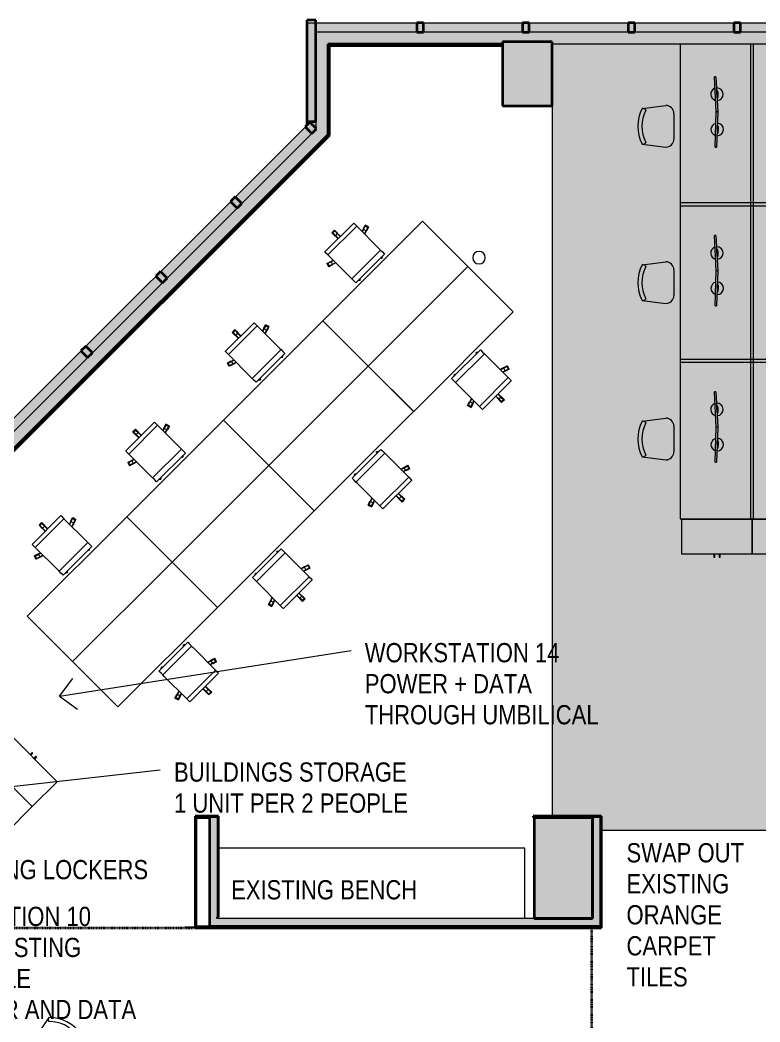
# Model space of a CAD drawing. Header units: millimetres. Extents: x 31960 to 73442, y -14102 to 21505.
# Drawn here: x 37815 to 47270, y 8690 to 21505 of the extents above; entities that cross this region are included whole.
import ezdxf

# ---------------------------------------------------------------- set-up
doc = ezdxf.new("R2010")
doc.units = ezdxf.units.MM
doc.linetypes.add('BVNDH-Dash', pattern=[6, 3, -3])
doc.linetypes.add('BVNDH-Overhead', pattern=[6, 4, -2])
for name, color, linetype, lineweight in [('A-AREA', 32, 'BVNDH-Dash', 35), ('A-COLS', 52, 'Continuous', 13), ('A-DETL', 90, 'Continuous', 9), ('A-DETL-GENF', 92, 'Continuous', 9), ('A-DETL-THIN', 151, 'Continuous', 9), ('A-FLOR-OVHD', 1, 'BVNDH-Overhead', 13), ('A-GENM', 13, 'Continuous', 13), ('A-WALL', 113, 'Continuous', 13), ('A-WALL-PATT', 111, 'Continuous', 13), ('G-ANNO-TEXT', 231, 'Continuous', 9), ('G-IMPT', 8, 'Continuous', 9), ('I-FURN', 30, 'Continuous', 9), ('I-WALL', 2, 'Continuous', 13), ('Q-CASE', 31, 'Continuous', 9)]:
    doc.layers.add(name, color=color, linetype=linetype, lineweight=lineweight)
doc.styles.add('Arial Narrow_1', font='ARIALN.TTF', dxfattribs={"height": 245.820669})

# ---------------------------------------------------------------- blocks, each defined once
blk = doc.blocks.new('Desk - Arup Desk 2062w-682380-Level 9 207 Kent St 1_100')
at = {"layer": 'I-FURN'}
for p, q in [((1812, 850), (-256, 850)), ((1812, -88), (1812, 850)), ((159, 369), (608, 393)), ((373, 395), (343, 394)), ((343, 394), (343, 379)), ((344, 389), (424, 393)), ((345, 379), (344, 389)), ((422, 398), (373, 395)), ((423, 383), (422, 398)), ((424, 393), (425, 384)), ((609, 373), (608, 393)), ((610, 393), (609, 373)), ((610, 393), (1059, 377)), ((825, 400), (795, 401)), ((795, 401), (795, 386)), ((875, 398), (825, 400)), ((875, 383), (875, 398)), ((159, 369), (160, 349)), ((609, 373), (160, 349)), ((425, 384), (345, 379)), ((1059, 357), (609, 373)), ((1059, 357), (1059, 377)), ((-256, -88), (1812, -88))]:
    blk.add_line(p, q, dxfattribs=at)
for centre, start, end in [((383, 381), 3, 183), ((834, 385), 357.962, 177.962), ((383, 381), 198, 348), ((834, 385), 192.962, 342.962)]:
    blk.add_arc(centre, 80, start, end, dxfattribs=at)
blk = doc.blocks.new('Desk - Arup Desk 2062w-682381-Level 9 207 Kent St 1_100')
at = {"layer": 'I-FURN'}
for p, q in [((1780, 850), (-288, 850)), ((-288, 850), (-288, -88)), ((159, 369), (608, 393)), ((373, 395), (343, 394)), ((343, 394), (343, 379)), ((344, 389), (424, 393)), ((345, 379), (344, 389)), ((422, 398), (373, 395)), ((423, 383), (422, 398)), ((424, 393), (425, 384)), ((609, 373), (608, 393)), ((610, 393), (609, 373)), ((610, 393), (1059, 377)), ((825, 400), (795, 401)), ((795, 401), (795, 386)), ((875, 398), (825, 400)), ((875, 383), (875, 398)), ((159, 369), (160, 349)), ((609, 373), (160, 349)), ((425, 384), (345, 379)), ((1059, 357), (609, 373)), ((1059, 357), (1059, 377)), ((-288, -88), (1780, -88))]:
    blk.add_line(p, q, dxfattribs=at)
for centre, start, end in [((383, 381), 3, 183), ((834, 385), 357.962, 177.962), ((383, 381), 198, 348), ((834, 385), 192.962, 342.962)]:
    blk.add_arc(centre, 80, start, end, dxfattribs=at)
blk = doc.blocks.new('Chair-Desk - Chair-Desk-400354-Level 9 207 Kent St 1_100')
at = {"layer": 'I-FURN'}
for p, q in [((-164, 405), (163, 405)), ((-229, 0), (-266, 302)), ((229, 0), (266, 302))]:
    blk.add_line(p, q, dxfattribs=at)
for centre, radius, start, end in [((-164, 302), 103, 90, 180), ((163, 302), 103, 360, 90), ((-186, 7), 43.1, 116.8148, 189.0029), ((0, 447), 451, 242.9089, 297.0911), ((186, 7), 43.1, 350.9971, 63.1852), ((0, 447), 502, 242.9089, 297.0911)]:
    blk.add_arc(centre, radius, start, end, dxfattribs=at)
blk = doc.blocks.new('Desk - Arup Desk 2062w-682382-Level 9 207 Kent St 1_100')
at = {"layer": 'I-FURN'}
for p, q in [((1781, 850), (-257, 850)), ((-257, 850), (-257, -88)), ((1781, -88), (1781, 850)), ((159, 369), (608, 393)), ((373, 395), (343, 394)), ((343, 394), (343, 379)), ((344, 389), (424, 393)), ((345, 379), (344, 389)), ((422, 398), (373, 395)), ((423, 383), (422, 398)), ((424, 393), (425, 384)), ((609, 373), (608, 393)), ((610, 393), (609, 373)), ((610, 393), (1059, 377)), ((825, 400), (795, 401)), ((795, 401), (795, 386)), ((875, 398), (825, 400)), ((875, 383), (875, 398)), ((159, 369), (160, 349)), ((609, 373), (160, 349)), ((425, 384), (345, 379)), ((1059, 357), (609, 373)), ((1059, 357), (1059, 377)), ((-257, -88), (1781, -88))]:
    blk.add_line(p, q, dxfattribs=at)
for centre, start, end in [((383, 381), 3, 183), ((834, 385), 357.962, 177.962), ((383, 381), 198, 348), ((834, 385), 192.962, 342.962)]:
    blk.add_arc(centre, 80, start, end, dxfattribs=at)
blk = doc.blocks.new('Desk - Arup Desk 2062w-682383-Level 9 207 Kent St 1_100')
at = {"layer": 'I-FURN'}
for p, q in [((1781, 850), (-257, 850)), ((-257, 850), (-257, -88)), ((1781, -88), (1781, 850)), ((159, 369), (608, 393)), ((373, 395), (343, 394)), ((343, 394), (343, 379)), ((344, 389), (424, 393)), ((345, 379), (344, 389)), ((422, 398), (373, 395)), ((423, 383), (422, 398)), ((424, 393), (425, 384)), ((609, 373), (608, 393)), ((610, 393), (609, 373)), ((610, 393), (1059, 377)), ((825, 400), (795, 401)), ((795, 401), (795, 386)), ((875, 398), (825, 400)), ((875, 383), (875, 398)), ((159, 369), (160, 349)), ((609, 373), (160, 349)), ((425, 384), (345, 379)), ((1059, 357), (609, 373)), ((1059, 357), (1059, 377)), ((-257, -88), (1781, -88))]:
    blk.add_line(p, q, dxfattribs=at)
for centre, start, end in [((383, 381), 3, 183), ((834, 385), 357.962, 177.962), ((383, 381), 198, 348), ((834, 385), 192.962, 342.962)]:
    blk.add_arc(centre, 80, start, end, dxfattribs=at)
blk = doc.blocks.new('Desk - Arup Desk 2062w-682384-Level 9 207 Kent St 1_100')
at = {"layer": 'I-FURN'}
for p, q in [((1781, 850), (-257, 850)), ((-257, 850), (-257, -88)), ((1781, -88), (1781, 850)), ((159, 369), (608, 393)), ((373, 395), (343, 394)), ((343, 394), (343, 379)), ((344, 389), (424, 393)), ((345, 379), (344, 389)), ((422, 398), (373, 395)), ((423, 383), (422, 398)), ((424, 393), (425, 384)), ((609, 373), (608, 393)), ((610, 393), (609, 373)), ((610, 393), (1059, 377)), ((825, 400), (795, 401)), ((795, 401), (795, 386)), ((875, 398), (825, 400)), ((875, 383), (875, 398)), ((159, 369), (160, 349)), ((609, 373), (160, 349)), ((425, 384), (345, 379)), ((1059, 357), (609, 373)), ((1059, 357), (1059, 377)), ((-257, -88), (1781, -88))]:
    blk.add_line(p, q, dxfattribs=at)
for centre, start, end in [((383, 381), 3, 183), ((834, 385), 357.962, 177.962), ((383, 381), 198, 348), ((834, 385), 192.962, 342.962)]:
    blk.add_arc(centre, 80, start, end, dxfattribs=at)
blk = doc.blocks.new('Desk - Arup Desk 2062w-682385-Level 9 207 Kent St 1_100')
at = {"layer": 'I-FURN'}
for p, q in [((1781, 850), (-257, 850)), ((-257, 850), (-257, -88)), ((1781, -88), (1781, 850)), ((159, 369), (608, 393)), ((373, 395), (343, 394)), ((343, 394), (343, 379)), ((344, 389), (424, 393)), ((345, 379), (344, 389)), ((422, 398), (373, 395)), ((423, 383), (422, 398)), ((424, 393), (425, 384)), ((609, 373), (608, 393)), ((610, 393), (609, 373)), ((610, 393), (1059, 377)), ((825, 400), (795, 401)), ((795, 401), (795, 386)), ((875, 398), (825, 400)), ((875, 383), (875, 398)), ((159, 369), (160, 349)), ((609, 373), (160, 349)), ((425, 384), (345, 379)), ((1059, 357), (609, 373)), ((1059, 357), (1059, 377)), ((-257, -88), (1781, -88))]:
    blk.add_line(p, q, dxfattribs=at)
for centre, start, end in [((383, 381), 3, 183), ((834, 385), 357.962, 177.962), ((383, 381), 198, 348), ((834, 385), 192.962, 342.962)]:
    blk.add_arc(centre, 80, start, end, dxfattribs=at)
blk = doc.blocks.new('B  - 500deep-400395-Level 9 207 Kent St 1_100')
at = {"layer": 'Q-CASE'}
for p, q in [((-406, -169), (-406, 281)), ((-406, 281), (494, 281)), ((494, 281), (494, -169)), ((494, -169), (-406, -169)), ((5, -169), (5, -207)), ((5, -207), (17, -207)), ((17, -207), (17, -169)), ((71, -169), (71, -207)), ((71, -207), (84, -207)), ((84, -207), (84, -169))]:
    blk.add_line(p, q, dxfattribs=at)
blk = doc.blocks.new('Family8 - Existing Column-1086596-Level 9 207 Kent St 1_100')
at = {"layer": 'A-GENM'}
blk.add_hatch(color=254, dxfattribs=at).paths.add_polyline_path([(-1771, -905), (-1771, -85), (-2406, -85), (-2406, -905)], flags=0)
at = {"layer": 'A-GENM', "color": 67, "lineweight": 35}
for p, q in [((-1771, -85), (-2406, -85)), ((-2406, -85), (-2406, -905)), ((-1771, -905), (-1771, -85)), ((-2406, -905), (-1771, -905))]:
    blk.add_line(p, q, dxfattribs=at)
blk = doc.blocks.new('Walls 1 - 140902 Building Facade_sat-1083296-Level 9 207 Kent St 1_100')
at = {"layer": 'G-IMPT', "lineweight": 13}
h = blk.add_hatch(color=254, dxfattribs=at)
h.paths.add_polyline_path([(37477, -11682), (71649, -11680), (71640, 19788), (69969, 21470), (41475, 21470), (41475, 20152), (35830, 14507), (34636, 14507), (34636, 14388), (35880, 14387), (41595, 20103), (41595, 21350), (69919, 21350), (71520, 19738), (71529, -11560), (37527, -11562), (35907, -9943), (34636, -9943), (34636, -10063), (35857, -10063), (37357, -11562)], flags=0)
h.paths.add_polyline_path([(33233, -11406), (33252, -11406), (34372, -10267), (33233, -11406)], flags=0)
h = blk.add_hatch(color=254, dxfattribs=at)
h.paths.add_polyline_path([(71520, -955), (71526, -955), (71520, 19738), (69919, 21350), (41595, 21350), (41595, 20103), (35880, 14387), (34763, 14387), (34763, 14233), (35943, 14233), (41748, 20039), (41748, 21198), (43979, 21198), (43979, 21228), (44614, 21228), (44614, 21195), (52081, 21195), (52081, 21228), (52706, 21228), (52706, 21195), (66927, 21195), (66927, 21228), (67552, 21228), (67552, 21195), (69854, 21195), (71365, 19675), (71367, 14348), (71520, 14348), (71520, 14334), (71367, 14334), (71368, 10352), (71520, 10352), (71520, 10252), (71368, 10252), (71368, 9252), (71377, 9252), (71377, 8652), (71368, 8652), (71370, 1148), (71377, 1148), (71377, 548), (71371, 548), (71371, -452), (71520, -452), (71520, -552), (71371, -552), (71371, -955), (71520, -955)], flags=0)
h.paths.add_polyline_path([(34663, 14233), (34663, 14388), (34636, 14387), (34636, 14233), (34663, 14233)], flags=0)
at = {"layer": 'A-WALL', "color": 67, "lineweight": 35}
for p, q in [((41595, 21505), (41480, 21505)), ((41480, 21505), (41480, 20206)), ((41595, 20206), (41595, 21505)), ((42972, 21470), (42887, 21470)), ((42887, 21470), (42887, 21350)), ((42972, 21350), (42972, 21470)), ((44321, 21470), (44236, 21470)), ((44236, 21470), (44236, 21350)), ((44321, 21350), (44321, 21470)), ((45671, 21470), (45586, 21470)), ((45586, 21470), (45586, 21350)), ((45671, 21350), (45671, 21470)), ((47021, 21470), (46936, 21470)), ((46936, 21470), (46936, 21350)), ((47021, 21350), (47021, 21470)), ((42887, 21350), (42972, 21350)), ((44236, 21350), (44321, 21350)), ((45586, 21350), (45671, 21350)), ((46936, 21350), (47021, 21350)), ((41519, 20198), (41459, 20138)), ((41459, 20138), (41544, 20053)), ((41480, 20206), (41595, 20206)), ((41604, 20113), (41519, 20198)), ((41544, 20053), (41604, 20113)), ((40565, 19244), (40505, 19184)), ((40650, 19159), (40565, 19244)), ((40505, 19184), (40590, 19099)), ((40590, 19099), (40650, 19159)), ((39610, 18288), (39550, 18228)), ((39550, 18228), (39634, 18143)), ((39695, 18204), (39610, 18288)), ((39634, 18143), (39695, 18204)), ((38654, 17333), (38594, 17273)), ((38739, 17248), (38654, 17333)), ((38594, 17273), (38679, 17188)), ((38679, 17188), (38739, 17248))]:
    blk.add_line(p, q, dxfattribs=at)
at = {"layer": 'G-IMPT', "color": 47, "lineweight": 13}
for p, q in [((41475, 21470), (69969, 21470)), ((41475, 20152), (41475, 21470)), ((41595, 21350), (41595, 20103)), ((69919, 21350), (41595, 21350)), ((52081, 21195), (44614, 21195)), ((35830, 14507), (41475, 20152)), ((41595, 20103), (35880, 14387))]:
    blk.add_line(p, q, dxfattribs=at)
blk = doc.blocks.new('Walls 1 - Walls 1-1083272-Level 9 207 Kent St 1_100')
blk.add_blockref('Walls 1 - 140902 Building Facade_sat-1083296-Level 9 207 Kent St 1_100', (0, 0))
blk = doc.blocks.new('Columns25 - Columns-1589866-Level 9 207 Kent St 1_100')
at = {"layer": 'A-COLS'}
blk.add_hatch(color=254, dxfattribs=at).paths.add_polyline_path([(45277, 9924), (45277, 11216), (44530, 11216), (44530, 9924)], flags=0)
at = {"layer": 'A-COLS', "color": 67, "lineweight": 35}
for p, q in [((44530, 11216), (44530, 9924)), ((45277, 11216), (44530, 11216)), ((45277, 9924), (45277, 11216)), ((44530, 9924), (45277, 9924))]:
    blk.add_line(p, q, dxfattribs=at)
blk = doc.blocks.new('Chair-Desk - Chair-Desk-V3-Level 9 207 Kent St 1_100')
at = {"layer": 'I-FURN'}
for p, q in [((-164, 405), (163, 405)), ((-229, 0), (-266, 302)), ((229, 0), (266, 302))]:
    blk.add_line(p, q, dxfattribs=at)
for centre, radius, start, end in [((-164, 302), 103, 90, 180), ((163, 302), 103, 360, 90), ((-186, 7), 43.1, 116.8148, 189.0029), ((0, 447), 451, 242.9089, 297.0911), ((186, 7), 43.1, 350.9971, 63.1852), ((0, 447), 502, 242.9089, 297.0911)]:
    blk.add_arc(centre, radius, start, end, dxfattribs=at)
blk = doc.blocks.new('Existing desk4 - Existing desk-1804340-Level 9 207 Kent St 1_100')
at = {"layer": 'Q-CASE'}
for p, q in [((44267, 10914), (40351, 10914)), ((44267, 10014), (44267, 10914))]:
    blk.add_line(p, q, dxfattribs=at)
blk = doc.blocks.new('JX-57-Generic Chair-Task - Task without Arms-V11-Level 9 207 Kent St 1_100')
at = {"layer": 'I-FURN'}
for p, q in [((401, 279), (-119, 279)), ((-119, 239), (-119, 279)), ((-56, 295), (-79, 279)), ((-76, 279), (-60, 291)), ((-62, 279), (-57, 283)), ((-60, 291), (-55, 285)), ((-57, 283), (-53, 286)), ((-57, 283), (-54, 279)), ((-56, 295), (-45, 279)), ((-48, 279), (-53, 286)), ((327, 279), (338, 295)), ((330, 279), (335, 286)), ((335, 286), (339, 283)), ((339, 283), (336, 279)), ((337, 285), (342, 291)), ((361, 279), (338, 295)), ((339, 283), (344, 279)), ((358, 279), (342, 291)), ((401, 279), (401, 239)), ((-119, 208), (-119, 239)), ((-119, 183), (-119, 208)), ((-119, 208), (401, 208)), ((-119, -224), (-119, 183)), ((401, 239), (401, 208)), ((401, 208), (401, 183)), ((401, 183), (401, -224)), ((-219, -110), (-167, -93)), ((-219, -110), (-204, -157)), ((-216, -114), (-208, -111)), ((-204, -152), (-216, -114)), ((-164, -94), (-209, -109)), ((-208, -114), (-209, -109)), ((-163, -99), (-208, -114)), ((-197, -147), (-208, -114)), ((-166, -95), (-167, -93)), ((-119, -80), (-164, -94)), ((-164, -94), (-163, -99)), ((-119, -85), (-163, -99)), ((-163, -99), (-152, -133)), ((-119, -122), (-152, -133)), ((-119, -127), (-150, -137)), ((401, -80), (446, -94)), ((401, -85), (445, -99)), ((401, -122), (434, -133)), ((401, -127), (432, -137)), ((434, -133), (445, -99)), ((445, -99), (446, -94)), ((445, -99), (489, -114)), ((446, -94), (491, -109)), ((449, -93), (448, -95)), ((449, -93), (501, -110)), ((489, -114), (479, -147)), ((486, -157), (501, -110)), ((486, -152), (498, -114)), ((491, -109), (489, -114)), ((490, -111), (498, -114)), ((-151, -140), (-204, -157)), ((-196, -149), (-204, -152)), ((-152, -133), (-197, -147)), ((-195, -152), (-197, -147)), ((-150, -137), (-195, -152)), ((-152, -133), (-150, -137)), ((-151, -140), (-152, -138)), ((-119, -272), (-119, -224)), ((-119, -224), (401, -224)), ((401, -224), (401, -272)), ((432, -137), (434, -133)), ((432, -137), (477, -152)), ((434, -138), (433, -140)), ((486, -157), (433, -140)), ((434, -133), (479, -147)), ((479, -147), (477, -152)), ((486, -152), (478, -149)), ((-119, -279), (-119, -272)), ((-119, -279), (401, -279)), ((118, -334), (116, -334)), ((116, -389), (116, -334)), ((118, -279), (118, -332)), ((118, -332), (123, -333)), ((118, -332), (118, -380)), ((123, -380), (118, -380)), ((121, -388), (121, -380)), ((123, -333), (123, -279)), ((123, -333), (158, -333)), ((123, -380), (123, -333)), ((158, -380), (123, -380)), ((158, -279), (158, -333)), ((158, -333), (163, -332)), ((158, -333), (158, -380)), ((163, -380), (158, -380)), ((161, -380), (161, -388)), ((163, -279), (163, -332)), ((163, -332), (163, -380)), ((166, -334), (163, -334)), ((166, -334), (166, -389)), ((401, -272), (401, -279)), ((116, -389), (166, -389)), ((161, -388), (121, -388))]:
    blk.add_line(p, q, dxfattribs=at)
blk = doc.blocks.new('1800 L worktop47 - 1800 L worktop-1804500-Level 9 207 Kent St 1_100')
at = {"layer": 'Q-CASE'}
for p, q in [((42754, 18706), (41503, 17412)), ((43343, 18136), (42754, 18706)), ((42092, 16842), (43343, 18136)), ((41503, 17412), (42092, 16842))]:
    blk.add_line(p, q, dxfattribs=at)
blk = doc.blocks.new('1800 L worktop48 - 1800 L worktop-1804512-Level 9 207 Kent St 1_100')
at = {"layer": 'Q-CASE'}
for p, q in [((42754, 18706), (41503, 17412)), ((43343, 18136), (42754, 18706)), ((42092, 16842), (43343, 18136)), ((41503, 17412), (42092, 16842))]:
    blk.add_line(p, q, dxfattribs=at)
blk = doc.blocks.new('1800 L worktop49 - 1800 L worktop-1804524-Level 9 207 Kent St 1_100')
at = {"layer": 'Q-CASE'}
for p, q in [((42716, 18666), (41503, 17412)), ((43305, 18096), (42716, 18666)), ((42092, 16842), (43305, 18096)), ((41503, 17412), (42092, 16842))]:
    blk.add_line(p, q, dxfattribs=at)
blk = doc.blocks.new('1800 L worktop50 - 1800 L worktop-1804536-Level 9 207 Kent St 1_100')
at = {"layer": 'Q-CASE'}
for p, q in [((42754, 18706), (41503, 17412)), ((43343, 18136), (42754, 18706)), ((42092, 16842), (43343, 18136)), ((41503, 17412), (42092, 16842))]:
    blk.add_line(p, q, dxfattribs=at)
blk = doc.blocks.new('JX-57-Generic Chair-Task - Task without Arms-V12-Level 9 207 Kent St 1_100')
at = {"layer": 'I-FURN'}
for p, q in [((166, 389), (116, 389)), ((116, 334), (116, 389)), ((121, 380), (121, 388)), ((121, 388), (161, 388)), ((161, 388), (161, 380)), ((166, 389), (166, 334)), ((401, 279), (-119, 279)), ((-119, 272), (-119, 279)), ((-119, 224), (-119, 272)), ((116, 334), (118, 334)), ((118, 380), (123, 380)), ((118, 380), (118, 332)), ((123, 333), (118, 332)), ((118, 332), (118, 279)), ((123, 380), (158, 380)), ((123, 333), (123, 380)), ((123, 279), (123, 333)), ((158, 333), (123, 333)), ((158, 380), (163, 380)), ((158, 380), (158, 333)), ((163, 332), (158, 333)), ((158, 333), (158, 279)), ((163, 380), (163, 332)), ((163, 334), (166, 334)), ((163, 332), (163, 279)), ((401, 279), (401, 272)), ((401, 272), (401, 224)), ((-204, 157), (-219, 110)), ((-216, 114), (-204, 152)), ((-208, 114), (-197, 147)), ((-204, 157), (-151, 140)), ((-204, 152), (-196, 150)), ((-197, 147), (-195, 152)), ((-197, 147), (-152, 133)), ((-195, 152), (-150, 137)), ((-152, 133), (-163, 99)), ((-152, 138), (-151, 140)), ((-150, 137), (-152, 133)), ((-152, 133), (-119, 122)), ((-150, 137), (-119, 127)), ((-119, -183), (-119, 224)), ((401, 224), (-119, 224)), ((401, 224), (401, -183)), ((432, 137), (401, 127)), ((434, 133), (401, 122)), ((477, 152), (432, 137)), ((434, 133), (432, 137)), ((433, 140), (486, 157)), ((433, 140), (434, 138)), ((479, 147), (434, 133)), ((445, 99), (434, 133)), ((477, 152), (479, 147)), ((478, 149), (486, 152)), ((479, 147), (489, 114)), ((501, 110), (486, 157)), ((498, 114), (486, 152)), ((-167, 93), (-219, 110)), ((-208, 111), (-216, 114)), ((-209, 109), (-208, 114)), ((-209, 109), (-164, 94)), ((-208, 114), (-163, 99)), ((-167, 93), (-166, 95)), ((-163, 99), (-164, 94)), ((-164, 94), (-119, 80)), ((-163, 99), (-119, 85)), ((445, 99), (401, 85)), ((446, 94), (401, 80)), ((489, 114), (445, 99)), ((446, 94), (445, 99)), ((491, 109), (446, 94)), ((448, 95), (449, 93)), ((501, 110), (449, 93)), ((489, 114), (491, 109)), ((498, 114), (490, 111)), ((-119, -208), (-119, -183)), ((-119, -239), (-119, -208)), ((401, -208), (-119, -208)), ((-119, -279), (-119, -239)), ((401, -183), (401, -208)), ((401, -208), (401, -239)), ((401, -239), (401, -279)), ((-119, -279), (401, -279)), ((-79, -279), (-56, -295)), ((-60, -291), (-76, -279)), ((-57, -283), (-62, -279)), ((-55, -285), (-60, -291)), ((-54, -279), (-57, -283)), ((-53, -286), (-57, -283)), ((-45, -279), (-56, -295)), ((-53, -286), (-48, -279)), ((338, -295), (327, -279)), ((335, -286), (330, -279)), ((339, -283), (335, -286)), ((336, -279), (339, -283)), ((342, -291), (337, -285)), ((338, -295), (361, -279)), ((344, -279), (339, -283)), ((342, -291), (358, -280))]:
    blk.add_line(p, q, dxfattribs=at)
blk = doc.blocks.new('JX-57-Generic Chair-Task - Task without Arms-V13-Level 9 207 Kent St 1_100')
at = {"layer": 'I-FURN'}
for p, q in [((401, 279), (-119, 279)), ((-119, 239), (-119, 279)), ((-56, 295), (-79, 279)), ((-76, 279), (-60, 291)), ((-62, 279), (-57, 283)), ((-60, 291), (-55, 285)), ((-57, 283), (-53, 286)), ((-57, 283), (-54, 279)), ((-56, 295), (-45, 279)), ((-48, 279), (-53, 286)), ((327, 279), (338, 295)), ((330, 279), (335, 286)), ((335, 286), (339, 283)), ((339, 283), (336, 279)), ((337, 285), (342, 291)), ((361, 279), (338, 295)), ((339, 283), (344, 279)), ((358, 279), (342, 291)), ((401, 279), (401, 239)), ((-119, 208), (-119, 239)), ((-119, 183), (-119, 208)), ((-119, 208), (401, 208)), ((-119, -224), (-119, 183)), ((401, 239), (401, 208)), ((401, 208), (401, 183)), ((401, 183), (401, -224)), ((-219, -110), (-167, -93)), ((-219, -110), (-204, -157)), ((-216, -114), (-208, -111)), ((-204, -152), (-216, -114)), ((-164, -94), (-209, -109)), ((-208, -114), (-209, -109)), ((-163, -99), (-208, -114)), ((-197, -147), (-208, -114)), ((-166, -95), (-167, -93)), ((-119, -80), (-164, -94)), ((-164, -94), (-163, -99)), ((-119, -85), (-163, -99)), ((-163, -99), (-152, -133)), ((-119, -122), (-152, -133)), ((-119, -127), (-150, -137)), ((401, -80), (446, -94)), ((401, -85), (445, -99)), ((401, -122), (434, -133)), ((401, -127), (432, -137)), ((434, -133), (445, -99)), ((445, -99), (446, -94)), ((445, -99), (489, -114)), ((446, -94), (491, -109)), ((449, -93), (448, -95)), ((449, -93), (501, -110)), ((489, -114), (479, -147)), ((486, -157), (501, -110)), ((486, -152), (498, -114)), ((491, -109), (489, -114)), ((490, -111), (498, -114)), ((-151, -140), (-204, -157)), ((-196, -149), (-204, -152)), ((-152, -133), (-197, -147)), ((-195, -152), (-197, -147)), ((-150, -137), (-195, -152)), ((-152, -133), (-150, -137)), ((-151, -140), (-152, -138)), ((-119, -272), (-119, -224)), ((-119, -224), (401, -224)), ((401, -224), (401, -272)), ((432, -137), (434, -133)), ((432, -137), (477, -152)), ((434, -138), (433, -140)), ((486, -157), (433, -140)), ((434, -133), (479, -147)), ((479, -147), (477, -152)), ((486, -152), (478, -149)), ((-119, -279), (-119, -272)), ((-119, -279), (401, -279)), ((118, -334), (116, -334)), ((116, -389), (116, -334)), ((118, -279), (118, -332)), ((118, -332), (123, -333)), ((118, -332), (118, -380)), ((123, -380), (118, -380)), ((121, -388), (121, -380)), ((123, -333), (123, -279)), ((123, -333), (158, -333)), ((123, -380), (123, -333)), ((158, -380), (123, -380)), ((158, -279), (158, -333)), ((158, -333), (163, -332)), ((158, -333), (158, -380)), ((163, -380), (158, -380)), ((161, -380), (161, -388)), ((163, -279), (163, -332)), ((163, -332), (163, -380)), ((166, -334), (163, -334)), ((166, -334), (166, -389)), ((401, -272), (401, -279)), ((116, -389), (166, -389)), ((116, -389), (116, -389)), ((161, -388), (121, -388))]:
    blk.add_line(p, q, dxfattribs=at)
blk = doc.blocks.new('JX-57-Generic Chair-Task - Task without Arms-V14-Level 9 207 Kent St 1_100')
at = {"layer": 'I-FURN'}
for p, q in [((166, 389), (116, 389)), ((116, 334), (116, 389)), ((121, 380), (121, 388)), ((121, 388), (161, 388)), ((161, 388), (161, 380)), ((166, 389), (166, 334)), ((401, 279), (-119, 279)), ((-119, 272), (-119, 279)), ((-119, 224), (-119, 272)), ((116, 334), (118, 334)), ((118, 380), (123, 380)), ((118, 380), (118, 332)), ((123, 333), (118, 332)), ((118, 332), (118, 279)), ((123, 380), (158, 380)), ((123, 333), (123, 380)), ((123, 279), (123, 333)), ((158, 333), (123, 333)), ((158, 380), (163, 380)), ((158, 380), (158, 333)), ((163, 332), (158, 333)), ((158, 333), (158, 279)), ((163, 380), (163, 332)), ((163, 334), (166, 334)), ((163, 332), (163, 279)), ((401, 279), (401, 272)), ((401, 272), (401, 224)), ((-204, 157), (-219, 110)), ((-216, 114), (-204, 152)), ((-208, 114), (-197, 147)), ((-204, 157), (-151, 140)), ((-204, 152), (-196, 149)), ((-197, 147), (-195, 152)), ((-197, 147), (-152, 133)), ((-195, 152), (-150, 137)), ((-152, 133), (-163, 99)), ((-152, 138), (-151, 140)), ((-150, 137), (-152, 133)), ((-152, 133), (-119, 122)), ((-150, 137), (-119, 127)), ((-119, -183), (-119, 224)), ((401, 224), (-119, 224)), ((401, 224), (401, -183)), ((432, 137), (401, 127)), ((434, 133), (401, 122)), ((477, 152), (432, 137)), ((434, 133), (432, 137)), ((433, 140), (486, 157)), ((433, 140), (434, 138)), ((479, 147), (434, 133)), ((445, 99), (434, 133)), ((477, 152), (479, 147)), ((478, 149), (486, 152)), ((479, 147), (489, 114)), ((501, 110), (486, 157)), ((498, 114), (486, 152)), ((-167, 93), (-219, 110)), ((-208, 111), (-216, 114)), ((-209, 109), (-208, 114)), ((-209, 109), (-164, 94)), ((-208, 114), (-163, 99)), ((-167, 93), (-166, 95)), ((-163, 99), (-164, 94)), ((-164, 94), (-119, 80)), ((-163, 99), (-119, 85)), ((445, 99), (401, 85)), ((446, 94), (401, 80)), ((489, 114), (445, 99)), ((446, 94), (445, 99)), ((491, 109), (446, 94)), ((448, 95), (449, 93)), ((501, 110), (449, 93)), ((489, 114), (491, 109)), ((498, 114), (490, 111)), ((-119, -208), (-119, -183)), ((-119, -239), (-119, -208)), ((401, -208), (-119, -208)), ((-119, -279), (-119, -239)), ((401, -183), (401, -208)), ((401, -208), (401, -239)), ((401, -239), (401, -279)), ((-119, -279), (401, -279)), ((-79, -279), (-56, -295)), ((-60, -291), (-76, -279)), ((-57, -283), (-62, -279)), ((-55, -285), (-60, -291)), ((-54, -279), (-57, -283)), ((-53, -286), (-57, -283)), ((-45, -279), (-56, -295)), ((-53, -286), (-48, -279)), ((338, -295), (327, -279)), ((335, -286), (330, -279)), ((339, -283), (335, -286)), ((336, -279), (339, -283)), ((342, -291), (337, -285)), ((338, -295), (361, -279)), ((344, -279), (339, -283)), ((342, -291), (358, -279))]:
    blk.add_line(p, q, dxfattribs=at)
blk = doc.blocks.new('JX-57-Generic Chair-Task - Task without Arms-V15-Level 9 207 Kent St 1_100')
at = {"layer": 'I-FURN'}
for p, q in [((166, 389), (116, 389)), ((116, 334), (116, 389)), ((121, 380), (121, 388)), ((121, 388), (161, 388)), ((161, 388), (161, 380)), ((166, 389), (166, 334)), ((401, 279), (-119, 279)), ((-119, 272), (-119, 279)), ((-119, 224), (-119, 272)), ((116, 334), (118, 334)), ((118, 380), (123, 380)), ((118, 380), (118, 332)), ((123, 333), (118, 332)), ((118, 332), (118, 279)), ((123, 380), (158, 380)), ((123, 333), (123, 380)), ((123, 279), (123, 333)), ((158, 333), (123, 333)), ((158, 380), (163, 380)), ((158, 380), (158, 333)), ((163, 332), (158, 333)), ((158, 333), (158, 279)), ((163, 380), (163, 332)), ((163, 334), (166, 334)), ((163, 332), (163, 279)), ((401, 279), (401, 272)), ((401, 272), (401, 224)), ((-204, 157), (-219, 110)), ((-216, 114), (-204, 152)), ((-208, 114), (-197, 147)), ((-204, 157), (-151, 140)), ((-204, 152), (-196, 149)), ((-197, 147), (-195, 152)), ((-197, 147), (-152, 133)), ((-195, 152), (-150, 137)), ((-152, 133), (-163, 99)), ((-152, 138), (-151, 140)), ((-150, 137), (-152, 133)), ((-152, 133), (-119, 122)), ((-150, 137), (-119, 127)), ((-119, -183), (-119, 224)), ((401, 224), (-119, 224)), ((401, 224), (401, -183)), ((432, 137), (401, 127)), ((434, 133), (401, 122)), ((477, 152), (432, 137)), ((434, 133), (432, 137)), ((433, 140), (486, 157)), ((433, 140), (434, 138)), ((479, 147), (434, 133)), ((445, 99), (434, 133)), ((477, 152), (479, 147)), ((478, 149), (486, 152)), ((479, 147), (489, 114)), ((501, 110), (486, 157)), ((498, 114), (486, 152)), ((-167, 93), (-219, 110)), ((-208, 111), (-216, 114)), ((-209, 109), (-208, 114)), ((-209, 109), (-164, 94)), ((-208, 114), (-163, 99)), ((-167, 93), (-166, 95)), ((-163, 99), (-164, 94)), ((-164, 94), (-119, 80)), ((-163, 99), (-119, 85)), ((445, 99), (401, 85)), ((446, 94), (401, 80)), ((489, 114), (445, 99)), ((446, 94), (445, 99)), ((491, 109), (446, 94)), ((448, 95), (449, 93)), ((501, 110), (449, 93)), ((489, 114), (491, 109)), ((498, 114), (490, 111)), ((-119, -208), (-119, -183)), ((-119, -239), (-119, -208)), ((401, -208), (-119, -208)), ((-119, -279), (-119, -239)), ((401, -183), (401, -208)), ((401, -208), (401, -239)), ((401, -239), (401, -279)), ((-119, -279), (401, -279)), ((-79, -279), (-56, -295)), ((-60, -291), (-76, -279)), ((-57, -283), (-62, -279)), ((-55, -285), (-60, -291)), ((-54, -279), (-57, -283)), ((-53, -286), (-57, -283)), ((-45, -279), (-56, -295)), ((-53, -286), (-48, -279)), ((338, -295), (327, -279)), ((335, -286), (330, -279)), ((339, -283), (335, -286)), ((336, -279), (339, -283)), ((342, -291), (337, -285)), ((338, -295), (361, -279)), ((344, -279), (339, -283)), ((342, -291), (357, -280))]:
    blk.add_line(p, q, dxfattribs=at)
blk = doc.blocks.new('1800 L worktop51 - 1800 L worktop-1804552-Level 9 207 Kent St 1_100')
at = {"layer": 'Q-CASE'}
for p, q in [((43322, 18157), (42028, 16905)), ((43892, 17567), (43322, 18157)), ((42599, 16316), (43892, 17567)), ((42028, 16905), (42599, 16316))]:
    blk.add_line(p, q, dxfattribs=at)
blk = doc.blocks.new('1800 L worktop52 - 1800 L worktop-1804564-Level 9 207 Kent St 1_100')
at = {"layer": 'Q-CASE'}
for p, q in [((43322, 18157), (42028, 16905)), ((43892, 17567), (43322, 18157)), ((42599, 16316), (43892, 17567)), ((42028, 16905), (42599, 16316))]:
    blk.add_line(p, q, dxfattribs=at)
blk = doc.blocks.new('1800 L worktop53 - 1800 L worktop-1804576-Level 9 207 Kent St 1_100')
at = {"layer": 'Q-CASE'}
for p, q in [((43283, 18119), (42028, 16905)), ((43853, 17529), (43283, 18119)), ((42599, 16316), (43853, 17529)), ((42028, 16905), (42599, 16316))]:
    blk.add_line(p, q, dxfattribs=at)
blk = doc.blocks.new('1800 L worktop54 - 1800 L worktop-1804588-Level 9 207 Kent St 1_100')
at = {"layer": 'Q-CASE'}
for p, q in [((43322, 18157), (42028, 16905)), ((43892, 17567), (43322, 18157)), ((42599, 16316), (43892, 17567)), ((42028, 16905), (42599, 16316))]:
    blk.add_line(p, q, dxfattribs=at)
blk = doc.blocks.new('JX-57-Generic Chair-Task - Task without Arms-V16-Level 9 207 Kent St 1_100')
at = {"layer": 'I-FURN'}
for p, q in [((166, 389), (116, 389)), ((116, 334), (116, 389)), ((121, 380), (121, 388)), ((121, 388), (161, 388)), ((161, 388), (161, 380)), ((166, 389), (166, 334)), ((401, 279), (-119, 279)), ((-119, 272), (-119, 279)), ((-119, 224), (-119, 272)), ((116, 334), (118, 334)), ((118, 380), (123, 380)), ((118, 380), (118, 332)), ((123, 333), (118, 332)), ((118, 332), (118, 279)), ((123, 380), (158, 380)), ((123, 333), (123, 380)), ((123, 279), (123, 333)), ((158, 333), (123, 333)), ((158, 380), (163, 380)), ((158, 380), (158, 333)), ((163, 332), (158, 333)), ((158, 333), (158, 279)), ((163, 380), (163, 332)), ((163, 334), (166, 334)), ((163, 332), (163, 279)), ((401, 279), (401, 272)), ((401, 272), (401, 224)), ((-204, 157), (-219, 110)), ((-216, 114), (-204, 152)), ((-208, 114), (-197, 147)), ((-204, 157), (-151, 140)), ((-204, 152), (-196, 149)), ((-197, 147), (-195, 152)), ((-197, 147), (-152, 133)), ((-195, 152), (-150, 137)), ((-152, 133), (-163, 99)), ((-152, 138), (-151, 140)), ((-150, 137), (-152, 133)), ((-152, 133), (-119, 122)), ((-150, 137), (-119, 127)), ((-119, -183), (-119, 224)), ((401, 224), (-119, 224)), ((401, 224), (401, -183)), ((432, 137), (401, 127)), ((434, 133), (401, 122)), ((477, 152), (432, 137)), ((434, 133), (432, 137)), ((433, 140), (486, 157)), ((433, 140), (434, 138)), ((479, 147), (434, 133)), ((445, 99), (434, 133)), ((477, 152), (479, 147)), ((478, 149), (486, 152)), ((479, 147), (489, 114)), ((501, 110), (486, 157)), ((498, 114), (486, 152)), ((-167, 93), (-219, 110)), ((-208, 111), (-216, 114)), ((-209, 109), (-208, 114)), ((-209, 109), (-164, 94)), ((-208, 114), (-163, 99)), ((-167, 93), (-166, 95)), ((-163, 99), (-164, 94)), ((-164, 94), (-119, 80)), ((-163, 99), (-119, 85)), ((445, 99), (401, 85)), ((446, 94), (401, 80)), ((489, 114), (445, 99)), ((446, 94), (445, 99)), ((491, 109), (446, 94)), ((448, 95), (449, 93)), ((501, 110), (449, 93)), ((489, 114), (491, 109)), ((498, 114), (491, 112)), ((-119, -208), (-119, -183)), ((-119, -239), (-119, -208)), ((401, -208), (-119, -208)), ((-119, -279), (-119, -239)), ((401, -183), (401, -208)), ((401, -208), (401, -239)), ((401, -239), (401, -279)), ((-119, -279), (401, -279)), ((-79, -279), (-56, -295)), ((-60, -291), (-76, -279)), ((-57, -283), (-62, -279)), ((-55, -285), (-60, -291)), ((-54, -279), (-57, -283)), ((-53, -286), (-57, -283)), ((-45, -279), (-56, -295)), ((-53, -286), (-48, -279)), ((338, -295), (327, -279)), ((335, -286), (330, -279)), ((339, -283), (335, -286)), ((336, -279), (339, -283)), ((338, -295), (361, -279)), ((342, -291), (338, -286)), ((344, -279), (339, -283)), ((342, -291), (358, -279))]:
    blk.add_line(p, q, dxfattribs=at)
blk = doc.blocks.new('B  - 500deep-401663-Level 9 207 Kent St 1_100')
at = {"layer": 'Q-CASE'}
for p, q in [((494, 169), (-406, 169)), ((-406, 169), (-406, -281)), ((5, 207), (17, 207)), ((5, 169), (5, 207)), ((17, 207), (17, 169)), ((71, 207), (84, 207)), ((71, 169), (71, 207)), ((84, 207), (84, 169)), ((494, -281), (494, 169)), ((-406, -281), (494, -281))]:
    blk.add_line(p, q, dxfattribs=at)
blk = doc.blocks.new('umbilical - umbilical-1916693-Level 9 207 Kent St 1_100')
at = {"layer": 'I-FURN'}
for start, end in [(0, 180), (180, 0)]:
    blk.add_arc((43681, 18465), 80, start, end, dxfattribs=at)

msp = doc.modelspace()

# ---------------------------------------------------------------- hatches: boundary and pattern name
at = {"layer": 'A-DETL-GENF'}
h = msp.add_hatch(color=9, dxfattribs=at)
h.paths.add_polyline_path([(65636.1, -3229.3), (66311.9, -3229.3), (66311.9, -3222.1), (68340.9, -3222.1), (68340.9, -552.2), (65267.9, -552.2), (65267.9, -3222.1), (65411.9, -3222.1), (65411.9, -3229.3)], flags=0)
h.paths.add_polyline_path([(71102.9, -3229.3), (71102.9, -3222.1), (71371.6, -3222.1), (71371.5, -2765.9), (71526.5, -2765.9), (71525.9, -954.7), (71370.9, -954.7), (71370.8, -552.2), (68440.9, -552.2), (68440.9, -3222.1), (70202.9, -3222.1), (70202.9, -3229.3), (70634.9, -3229.3)], flags=0)
h.paths.add_polyline_path([(60132.2, -742.5), (60132.2, -743.1), (60167.2, -742.5)], flags=0)
h.paths.add_polyline_path([(53562.4, -743.1), (60132.2, -742.5), (60132.2, -542.5), (60617.9, -542.5), (60617.9, -304.9), (60817.9, -304.9), (60817.9, -542.5), (61142.2, -542.5), (61142.2, 1075.1), (60817.9, 1075.1), (60817.9, 895.1), (60617.9, 895.1), (60617.9, 1075.1), (58392.3, 1075.1), (58392.3, 875.1), (58192.3, 875.1), (58192.3, 55.1), (58392.3, 55.1), (58392.3, -742.8), (53327.2, -743), (53327.2, -543), (53362.4, -543), (53362.4, 1658.2), (53262.4, 1658.2), (53262.4, 1858.2), (53362.4, 1858.2), (53362.4, 5873.8), (50487.9, 5873.8), (50487.9, 5060.5), (51912, 5060.5), (51912, 4960.5), (50487.9, 4960.5), (50487.9, 4197.2), (51912, 4197.2), (51912, 4097.2), (50487.9, 4097.2), (50487.9, 3458.2), (51987.9, 3458.2), (51987.9, 3258.2), (51237.9, 3258.2), (51237.9, 2358.2), (52287.3, 2357.5), (52287.3, 1858.2), (52442.4, 1858.2), (52442.4, 1658.2), (52287.3, 1658.2), (52287.3, -543), (52507.2, -543.1), (52507.2, -743), (53494.6, -743.1)], flags=0)
h.paths.add_polyline_path([(62534.3, -645.4), (62692.2, -645.4), (62692.2, -365.4), (62792.2, -365.4), (62792.2, 10821.4), (62692.2, 10821.4), (62692.2, 11041.4), (61342.2, 11041.4), (61342.2, -645.4), (62432, -645.4)], flags=0)
h.paths.add_polyline_path([(71365.1, -452.2), (71370.8, -452.2), (71370.5, 548.2), (70377, 548.2), (70377, 1148.2), (71370.4, 1148.2), (71368.2, 8652), (70377, 8652), (70377, 9252), (71368.1, 9252), (71367.8, 10251.7), (69232.9, 10251.7), (69232.9, 10351.7), (71367.8, 10351.7), (71366.6, 14333.8), (65255.7, 14333.8), (65255.7, 12033.8), (65241.7, 12033.8), (65241.7, 14347.8), (71366.6, 14347.8), (71365.1, 19674.6), (69854.2, 21195.2), (67551.6, 21195.2), (67551.6, 20628.2), (66926.6, 20628.2), (66926.6, 21195.2), (52706.2, 21195.2), (52706.2, 20628.2), (52081.2, 20628.2), (52081.2, 21195.2), (44614.1, 21195.2), (44614.1, 11320.3), (45245.6, 11320.3), (45245.6, 11141.4), (47492.2, 11141.4), (47492.2, 11161.4), (50942.9, 11161.4), (50942.9, 11141.4), (51754.9, 11141.4), (51754.9, 11161.4), (52532.9, 11161.4), (52532.9, 10941.4), (52072.9, 10941.4), (52072.9, 8623.2), (52027.9, 8623.2), (52027.9, 8494.6), (50487.9, 8494.6), (50487.9, 7705.8), (51916.7, 7705.8), (51916.7, 7605.8), (50487.9, 7605.8), (50487.9, 6787.2), (51911.8, 6787.2), (51911.8, 6687.2), (50487.9, 6687.2), (50487.9, 6073.8), (53362.4, 6073.8), (53362.4, 8494.6), (52847.9, 8494.6), (52847.9, 8694.6), (53362.4, 8694.6), (53362.4, 10941.4), (53352.9, 10941.4), (53352.9, 11161.4), (55871.7, 11161.4), (55871.7, 11141.4), (56691.7, 11141.4), (56691.7, 11161.4), (62792.2, 11161.4), (62792.2, 11130.7), (65241.7, 11130.7), (65241.7, 11133.8), (65255.7, 11133.8), (65255.7, 11130.7), (65267.9, 11130.7), (65267.9, 10351.7), (67432.9, 10351.7), (67432.9, 10251.7), (65267.9, 10251.7), (65267.9, 1247.8), (65341.7, 1247.8), (65341.7, -452.2), (70634.9, -452.2)], flags=0)
h.paths.add_polyline_path([(65341.7, 3032.8), (65341.7, 3047.8), (66241.7, 3047.8), (66241.7, 3032.8)], flags=0)
h.paths.add_polyline_path([(49427.2, 3102.5), (49427.2, 5102.5), (47827.2, 5102.5), (47827.2, 4672.5), (47516.9, 4672.5), (47516.9, 3562.5), (47827.2, 3562.5), (47827.2, 3102.5), (48579.5, 3102.5)], flags=0)
h.paths.add_polyline_path([(47827.2, 5752.5), (49427.2, 5752.5), (49427.2, 7752.5), (47827.2, 7752.5), (47827.2, 7322.5), (47516.9, 7322.5), (47516.9, 6212.5), (47827.2, 6212.5)], flags=0)
h.paths.add_polyline_path([(47827.2, 8418.2), (49427.2, 8418.2), (49427.2, 10418.2), (47827.2, 10418.2), (47827.2, 9988.2), (47516.9, 9988.2), (47516.9, 8848.2), (47527.2, 8848.2), (47527.2, 8878.2), (47827.2, 8878.2), (47827.2, 8848.2)], flags=0)
h.paths.add_polyline_path([(50257.3, 12464.1), (50237.3, 12464.1), (50237.3, 13904.1), (57402.3, 13904.1), (57402.3, 12473.1), (57262.3, 12473.1), (57262.3, 13764.1), (50377.3, 13764.1), (50377.3, 12464.1), (50357.3, 12464.1)], flags=0)
h.paths.add_polyline_path([(70725.5, 16753.8), (70725.5, 17378.8), (71350.5, 17378.8), (71350.5, 16753.8)], flags=0)
h.paths.add_polyline_path([(60147.9, 20491), (60147.9, 21116), (60772.9, 21116), (60772.9, 20491), (60227, 20491)], flags=0)
at = {"layer": 'A-WALL-PATT', "lineweight": 9}
for color, points in [(256, [(41748.3, 20038), (41768.3, 20058), (41768.3, 21198), (41748.3, 21198), (41748.3, 20038.4)]), (256, [(41768.3, 21178), (43979.1, 21178), (43979.1, 21198), (41768.3, 21198), (41768.3, 21195.2)]), (256, [(35971.2, 14232.6), (41768.3, 20029.7), (41768.3, 20058), (35944, 14232.6)]), (9, [(40336.7, 10014.3), (40336.7, 11306.3), (40236.7, 11306.3), (40236.7, 10014.3), (40331.4, 10014.3)]), (9, [(45231.6, 10014.3), (45231.6, 11306.3), (45131.6, 11306.3), (45131.6, 10014.3)]), (9, [(44266.9, 9914.3), (45231.6, 9914.3), (45231.6, 10014.3), (40236.7, 10014.3), (40236.7, 9914.3), (43065.6, 9914.3)])]:
    msp.add_hatch(color=color, dxfattribs=at).paths.add_polyline_path(points, flags=0)

# ---------------------------------------------------------------- linework, layer by layer
at = {"layer": 'A-AREA'}
for p, q in [((35901.7, 9891.6), (40058.6, 9891.6)), ((45116.9, 9914.3), (45116.9, 9907.3)), ((45116.9, 9893.3), (45116.9, 8017.4))]:
    msp.add_line(p, q, dxfattribs=at)
at = {"layer": 'A-DETL', "lineweight": 25}
msp.add_line((41749.8, 20038.4), (35943.8, 14232.5), dxfattribs=at)
msp.add_line((41749.8, 20038.4), (35943.8, 14232.5), dxfattribs=at)
msp.add_line((41749.8, 20038.4), (35943.8, 14232.5), dxfattribs=at)
msp.add_line((41749.8, 20038.4), (35943.8, 14232.5), dxfattribs=at)
msp.add_line((41749.8, 20038.4), (35943.8, 14232.5), dxfattribs=at)
msp.add_line((41749.8, 20038.4), (35943.8, 14232.5), dxfattribs=at)
at = {"layer": 'A-DETL-THIN'}
for p, q in [((44614.1, 20408.2), (44614.1, 11320.3)), ((44614.1, 11320.3), (45245.6, 11320.3)), ((45245.6, 11320.3), (45245.6, 11141.4)), ((45245.6, 11141.4), (47492.2, 11141.4))]:
    msp.add_line(p, q, dxfattribs=at)
at = {"layer": 'A-FLOR-OVHD'}
msp.add_line((40222.7, 9900.3), (39922.7, 9900.3), dxfattribs=at)
at = {"layer": 'A-WALL', "lineweight": 35}
for p, q in [((40051.6, 11320.3), (40051.6, 9893.3)), ((40350.7, 11320.3), (40051.6, 11320.3)), ((40065.6, 9907.3), (40065.6, 11306.3)), ((40065.6, 11306.3), (40236.7, 11306.3)), ((40350.7, 10028.3), (40350.7, 11320.3)), ((45245.6, 11320.3), (44370.6, 11320.3)), ((44370.6, 11320.3), (44370.6, 11306.3)), ((44384.6, 11306.3), (45131.6, 11306.3)), ((45231.6, 11306.3), (45231.6, 9907.3)), ((45245.6, 9893.3), (45245.6, 11320.3)), ((40051.6, 9893.3), (45245.6, 9893.3)), ((45231.6, 9907.3), (40065.6, 9907.3))]:
    msp.add_line(p, q, dxfattribs=at)
at = {"layer": 'A-WALL', "color": 127, "lineweight": 9}
for p, q in [((40336.7, 11306.3), (40236.7, 11306.3)), ((40336.7, 10028.3), (40336.7, 11306.3)), ((45231.6, 11306.3), (45131.6, 11306.3)), ((44384.6, 10014.3), (40336.7, 10014.3))]:
    msp.add_line(p, q, dxfattribs=at)
at = {"layer": 'G-ANNO-TEXT', "color": 7}
for p, q in [((38321.3, 12855.4), (42045.9, 13440.9)), ((38321.3, 12855.4), (38487.8, 13084)), ((38321.3, 12855.4), (38549.9, 12688.8)), ((37551.4, 11684.8), (39607.8, 11913.8))]:
    msp.add_line(p, q, dxfattribs=at)
at = {"layer": 'I-WALL', "lineweight": 35}
for p, q in [((41748.3, 21198), (41748.3, 20038)), ((43979.1, 21198), (41748.3, 21198)), ((41768.3, 20029.7), (41768.3, 21178)), ((41768.3, 21178), (43979.1, 21178)), ((43979.1, 21178), (43979.1, 21198)), ((41748.3, 20038), (35942.9, 14232.6)), ((35951.2, 14212.6), (41768.3, 20029.7))]:
    msp.add_line(p, q, dxfattribs=at)
at = {"layer": 'I-WALL', "color": 67, "lineweight": 35}
for p, q in [((40236.7, 11306.3), (40236.7, 9914.3)), ((45131.6, 11306.3), (45131.6, 10014.3)), ((40336.7, 10014.3), (40336.7, 10028.3)), ((45131.6, 10014.3), (44384.6, 10014.3)), ((40236.7, 9914.3), (45231.6, 9914.3))]:
    msp.add_line(p, q, dxfattribs=at)

# ---------------------------------------------------------------- block references
at = {"layer": 'A-COLS', "color": 47}
msp.add_blockref('Columns25 - Columns-1589866-Level 9 207 Kent St 1_100', (-145.3, 90), dxfattribs=at)
at = {"layer": 'A-GENM', "color": 47}
msp.add_blockref('Family8 - Existing Column-1086596-Level 9 207 Kent St 1_100', (46384.8, 21312.7), dxfattribs=at)
at = {"layer": 'A-WALL', "color": 47}
msp.add_blockref('Walls 1 - Walls 1-1083272-Level 9 207 Kent St 1_100', (0, 0), dxfattribs=at)
at = {"layer": 'I-FURN'}
for name, p, rotation in [('Desk - Arup Desk 2062w-682380-Level 9 207 Kent St 1_100', (46339.7, 20939.2), 269.9999999999998), ('Desk - Arup Desk 2062w-682381-Level 9 207 Kent St 1_100', (48001.7, 19415.2), 89.99999999999935), ('Chair-Desk - Chair-Desk-400354-Level 9 207 Kent St 1_100', (45765.5, 20145.7), 270), ('Desk - Arup Desk 2062w-682382-Level 9 207 Kent St 1_100', (46339.7, 18908.1), 269.9999999999998), ('Desk - Arup Desk 2062w-682383-Level 9 207 Kent St 1_100', (48001.7, 17384.1), 89.99999999999935), ('JX-57-Generic Chair-Task - Task without Arms-V11-Level 9 207 Kent St 1_100', (42191.8, 18625), 225.0000000000007), ('Chair-Desk - Chair-Desk-400354-Level 9 207 Kent St 1_100', (45765.5, 18145.7), 270), ('JX-57-Generic Chair-Task - Task without Arms-V12-Level 9 207 Kent St 1_100', (40719.6, 17152.8), 44.99999998670899), ('JX-57-Generic Chair-Task - Task without Arms-V15-Level 9 207 Kent St 1_100', (43811.7, 17005.2), 224.9999999867095), ('Desk - Arup Desk 2062w-682384-Level 9 207 Kent St 1_100', (46339.7, 16908), 269.9999999999995), ('Desk - Arup Desk 2062w-682385-Level 9 207 Kent St 1_100', (48001.7, 15384), 89.99999999999935), ('JX-57-Generic Chair-Task - Task without Arms-V13-Level 9 207 Kent St 1_100', (39646.2, 16079.4), 225.0000000000013), ('Chair-Desk - Chair-Desk-400354-Level 9 207 Kent St 1_100', (45765.5, 16145.7), 270), ('JX-57-Generic Chair-Task - Task without Arms-V11-Level 9 207 Kent St 1_100', (42339.5, 15533), 45.00000000000126), ('JX-57-Generic Chair-Task - Task without Arms-V14-Level 9 207 Kent St 1_100', (38251.7, 14684.9), 44.99999998670836), ('JX-57-Generic Chair-Task - Task without Arms-V16-Level 9 207 Kent St 1_100', (41266.1, 14459.6), 224.9999999867089), ('JX-57-Generic Chair-Task - Task without Arms-V11-Level 9 207 Kent St 1_100', (39871.6, 13065.1), 45.00000000000189), ('Chair-Desk - Chair-Desk-V3-Level 9 207 Kent St 1_100', (38388, 8643.3), 153.2214753248664)]:
    msp.add_blockref(name, p, dxfattribs=dict(at, rotation=rotation))
msp.add_blockref('umbilical - umbilical-1916693-Level 9 207 Kent St 1_100', (0, 0), dxfattribs=at)
at = {"layer": 'Q-CASE'}
for name, p, rotation in [('1800 L worktop47 - 1800 L worktop-1804500-Level 9 207 Kent St 1_100', (-101.1, 940.9), 359.0451587394834), ('1800 L worktop51 - 1800 L worktop-1804552-Level 9 207 Kent St 1_100', (524.7, -524.3), 0.9548412605165656), ('1800 L worktop48 - 1800 L worktop-1804512-Level 9 207 Kent St 1_100', (-1373.9, -331.9), 359.0451587394834), ('1800 L worktop52 - 1800 L worktop-1804564-Level 9 207 Kent St 1_100', (-748.1, -1797.1), 0.9548412605165656), ('1800 L worktop49 - 1800 L worktop-1804524-Level 9 207 Kent St 1_100', (-2607.9, -1565.8), 359.0451587394834), ('1800 L worktop53 - 1800 L worktop-1804576-Level 9 207 Kent St 1_100', (-1982, -3031.1), 0.9548412605165656), ('1800 L worktop50 - 1800 L worktop-1804536-Level 9 207 Kent St 1_100', (-3880.7, -2838.6), 359.0451587394834), ('1800 L worktop54 - 1800 L worktop-1804588-Level 9 207 Kent St 1_100', (-3254.8, -4303.9), 0.9548412605165656), ('B  - 500deep-401663-Level 9 207 Kent St 1_100', (37821.2, 11992.9), 314.9999999999995), ('B  - 500deep-400395-Level 9 207 Kent St 1_100', (37423.9, 11595.5), 315.0000000000001)]:
    msp.add_blockref(name, p, dxfattribs=dict(at, rotation=rotation))
for name, p in [('B  - 500deep-400395-Level 9 207 Kent St 1_100', (46676.3, 14840.1)), ('B  - 500deep-400395-Level 9 207 Kent St 1_100', (47576.3, 14840.1)), ('Existing desk4 - Existing desk-1804340-Level 9 207 Kent St 1_100', (0, 0))]:
    msp.add_blockref(name, p, dxfattribs=at)

# ---------------------------------------------------------------- texts
at = {"layer": 'G-ANNO-TEXT', "color": 7, "attachment_point": 1, "line_spacing_factor": 0.968573, "style": 'Arial Narrow_1'}
for s, insert, char_height, width in [('WORKSTATION 14\\PPOWER + DATA\\PTHROUGH UMBILICAL', (42220.9, 13536.3), 245.821, 3570), ('BUILDINGS STORAGE\\P1 UNIT PER 2 PEOPLE', (39782.8, 12009.2), 245.821, 3570), ('SWAP OUT\\PEXISTING\\PORANGE\\PCARPET\\PTILES', (45565.1, 10977), 245.82, 1797), ('EXISTING LOCKERS', (36714, 10761.2), 245.821, 3273), ('EXISTING BENCH', (40512.5, 10503.3), 245.821, 2844), ('WORKSTATION 10\\PREUSE EXISTING\\POVAL TABLE\\PNO POWER AND DATA', (36233.8, 10162.9), 245.821, 3666)]:
    msp.add_mtext(s, dxfattribs=dict(at, insert=insert, char_height=char_height, width=width))

doc.saveas('drawing.dxf')
